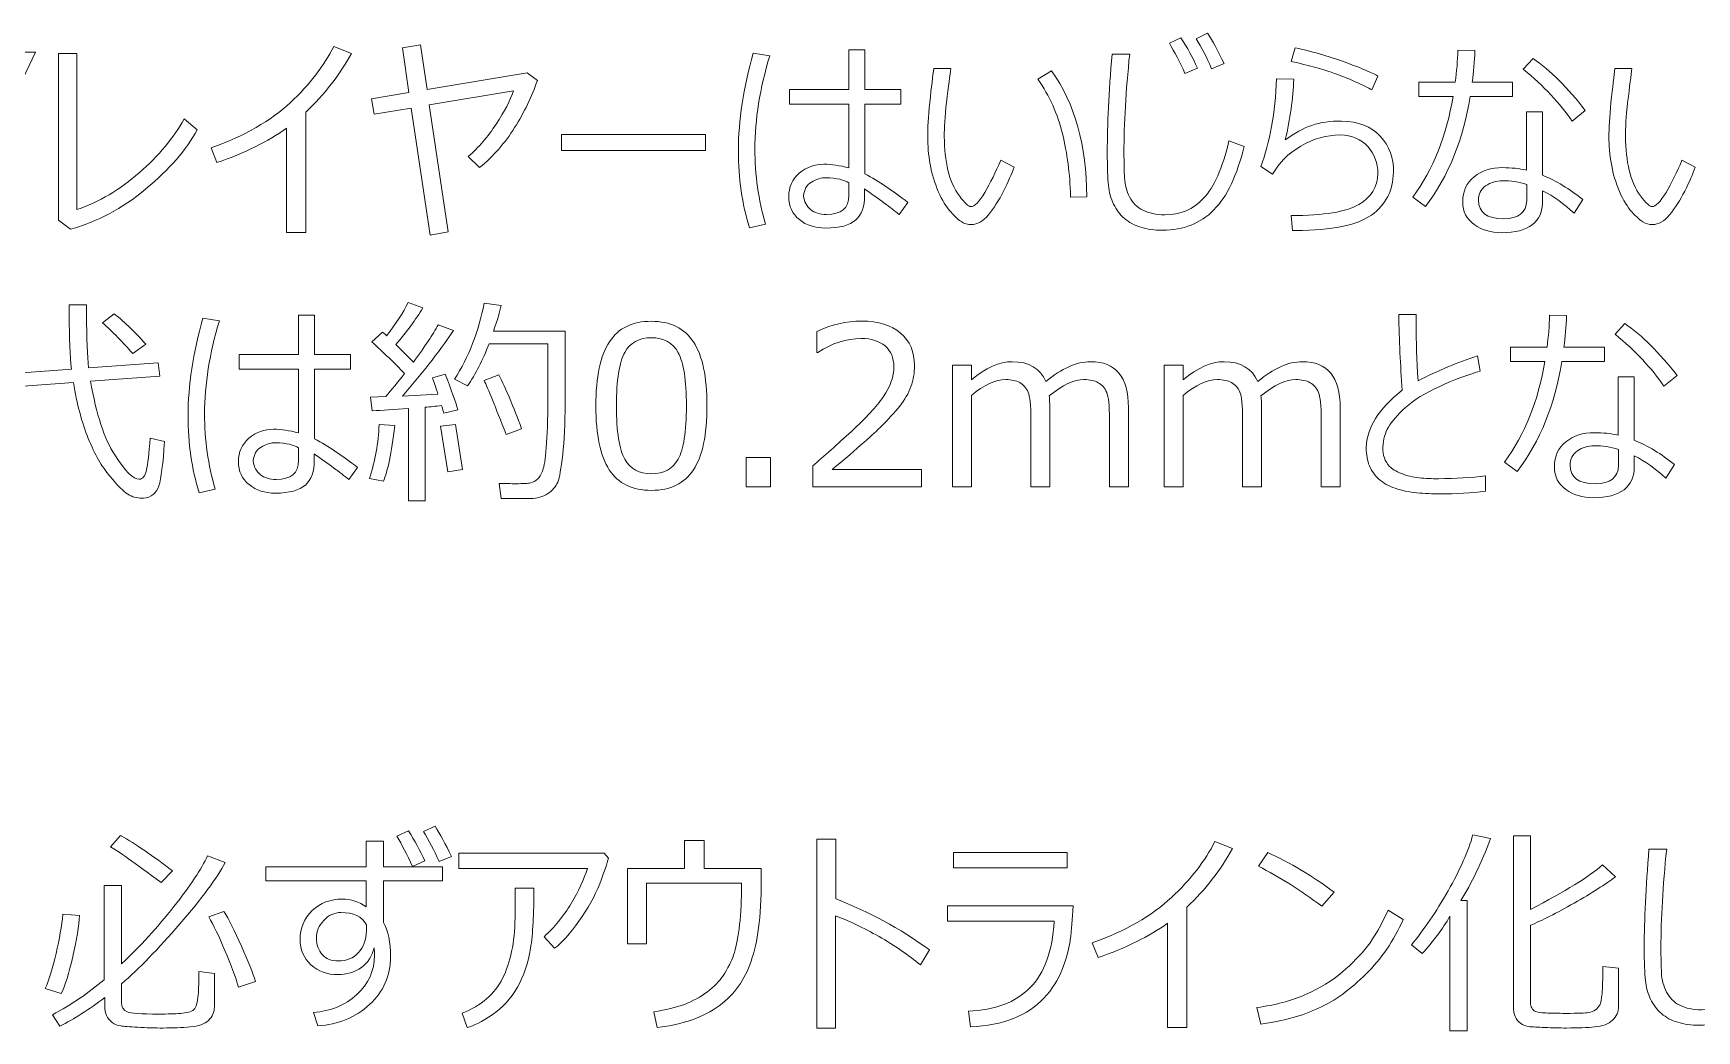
# Model space of a CAD drawing. Extents: x 0 to 812, y 0 to 300.
# Drawn here: x 636.07 to 673.75, y 159.75 to 182.34 of the extents above; entities that cross this region are included whole.
import ezdxf

# ---------------------------------------------------------------- set-up
doc = ezdxf.new("R2010")
doc.units = 0
doc.header["$MEASUREMENT"] = 0
doc.layers.add('TEMPLATE', color=216, linetype='CONTINUOUS', true_color=0x4c004c)

# ---------------------------------------------------------------- blocks, each defined once
blk = doc.blocks.new('block 3')
at = {"layer": 'TEMPLATE', "color": 214, "lineweight": 9, "true_color": 0x7f007f}
for points in [[(636.118, -118.092), (635.459, -119.472), (635.151, -119.472), (635.561, -118.092), (636.118, -118.092)], [(651.294, -120.319), (648.032, -120.319), (648.032, -119.958), (651.294, -119.958), (651.294, -120.319)], [(645.457, -127.591), (645.293, -126.556), (645.63, -126.517), (645.794, -127.54), (645.457, -127.591)], [(652.771, -127.935), (652.217, -127.935), (652.217, -127.269), (652.771, -127.269), (652.771, -127.935)], [(659.49, -136.556), (656.909, -136.556), (656.909, -136.214), (659.49, -136.214), (659.49, -136.556)]]:
    blk.add_lwpolyline(points, dxfattribs=at)
for points, knots in [([(645.463, -122.16), (645.463, -122.16), (645.058, -122.235), (645.058, -122.235), (645.058, -122.235), (644.631, -119.355), (644.631, -119.355), (644.631, -119.355), (643.791, -119.496), (643.791, -119.496), (643.791, -119.496), (643.73, -119.145), (643.73, -119.145), (643.73, -119.145), (644.577, -119.003), (644.577, -119.003), (644.577, -119.003), (644.429, -117.99), (644.429, -117.99), (644.429, -117.99), (644.839, -117.926), (644.839, -117.926), (644.839, -117.926), (644.987, -118.935), (644.987, -118.935), (644.987, -118.935), (647.258, -118.556), (647.258, -118.556), (647.258, -118.556), (647.487, -118.735), (647.487, -118.735), (647.359, -119.099), (647.187, -119.454), (646.971, -119.799), (646.755, -120.144), (646.491, -120.446), (646.179, -120.705), (646.179, -120.705), (645.92, -120.456), (645.92, -120.456), (646.153, -120.251), (646.364, -120.005), (646.553, -119.72), (646.743, -119.434), (646.873, -119.183), (646.943, -118.966), (646.943, -118.966), (645.039, -119.286), (645.039, -119.286), (645.039, -119.286), (645.463, -122.16), (645.463, -122.16)], [0, 0, 0, 0, 1, 1, 1, 2, 2, 2, 3, 3, 3, 4, 4, 4, 5, 5, 5, 6, 6, 6, 7, 7, 7, 8, 8, 8, 9, 9, 9, 10, 10, 10, 11, 11, 11, 12, 12, 12, 13, 13, 13, 14, 14, 14, 15, 15, 15, 16, 16, 16, 17, 17, 17, 17]), ([(662.436, -118.449), (662.436, -118.449), (662.156, -118.573), (662.156, -118.573), (662.038, -118.311), (661.92, -118.084), (661.802, -117.89), (661.802, -117.89), (662.065, -117.768), (662.065, -117.768), (662.207, -117.987), (662.331, -118.214), (662.436, -118.449)], [0, 0, 0, 0, 1, 1, 1, 2, 2, 2, 3, 3, 3, 4, 4, 4, 4]), ([(663.04, -118.349), (663.04, -118.349), (662.759, -118.464), (662.759, -118.464), (662.65, -118.211), (662.533, -117.986), (662.41, -117.787), (662.41, -117.787), (662.668, -117.663), (662.668, -117.663), (662.781, -117.837), (662.904, -118.065), (663.04, -118.349)], [0, 0, 0, 0, 1, 1, 1, 2, 2, 2, 3, 3, 3, 4, 4, 4, 4]), ([(639.782, -119.845), (639.54, -120.298), (639.152, -120.745), (638.618, -121.188), (638.084, -121.631), (637.514, -121.934), (636.909, -122.096), (636.909, -122.096), (636.643, -121.891), (636.643, -121.891), (636.643, -121.891), (636.643, -118.122), (636.643, -118.122), (636.643, -118.122), (637.058, -118.122), (637.058, -118.122), (637.058, -118.122), (637.058, -121.652), (637.058, -121.652), (637.557, -121.484), (638.028, -121.207), (638.47, -120.82), (638.912, -120.432), (639.251, -120.026), (639.487, -119.601), (639.487, -119.601), (639.782, -119.845), (639.782, -119.845)], [0, 0, 0, 0, 1, 1, 1, 2, 2, 2, 3, 3, 3, 4, 4, 4, 5, 5, 5, 6, 6, 6, 7, 7, 7, 8, 8, 8, 9, 9, 9, 9]), ([(642.241, -122.17), (642.241, -122.17), (641.806, -122.17), (641.806, -122.17), (641.806, -122.17), (641.806, -119.811), (641.806, -119.811), (641.383, -120.114), (640.857, -120.374), (640.229, -120.59), (640.229, -120.59), (640.1, -120.256), (640.1, -120.256), (640.857, -119.984), (641.454, -119.643), (641.891, -119.233), (642.328, -118.822), (642.656, -118.398), (642.876, -117.961), (642.876, -117.961), (643.276, -118.117), (643.276, -118.117), (643.009, -118.605), (642.664, -119.049), (642.241, -119.45), (642.241, -119.45), (642.241, -122.17), (642.241, -122.17)], [0, 0, 0, 0, 1, 1, 1, 2, 2, 2, 3, 3, 3, 4, 4, 4, 5, 5, 5, 6, 6, 6, 7, 7, 7, 8, 8, 8, 9, 9, 9, 9]), ([(652.654, -121.984), (652.654, -121.984), (652.29, -122.065), (652.29, -122.065), (652.124, -121.529), (652.041, -120.948), (652.041, -120.321), (652.041, -119.638), (652.152, -118.901), (652.375, -118.11), (652.375, -118.11), (652.749, -118.175), (652.749, -118.175), (652.526, -118.911), (652.414, -119.613), (652.414, -120.28), (652.414, -120.869), (652.494, -121.437), (652.654, -121.984)], [0, 0, 0, 0, 1, 1, 1, 2, 2, 2, 3, 3, 3, 4, 4, 4, 5, 5, 5, 6, 6, 6, 6]), ([(655.876, -121.491), (655.876, -121.491), (655.681, -121.767), (655.681, -121.767), (655.481, -121.606), (655.22, -121.412), (654.9, -121.186), (654.9, -121.186), (654.9, -121.335), (654.9, -121.335), (654.9, -121.582), (654.832, -121.767), (654.697, -121.89), (654.562, -122.013), (654.335, -122.074), (654.016, -122.074), (653.78, -122.074), (653.582, -122.01), (653.421, -121.881), (653.261, -121.753), (653.181, -121.58), (653.181, -121.364), (653.181, -121.143), (653.26, -120.965), (653.419, -120.831), (653.578, -120.696), (653.764, -120.628), (653.977, -120.627), (654.148, -120.628), (654.336, -120.656), (654.541, -120.71), (654.541, -120.71), (654.541, -119.267), (654.541, -119.267), (654.541, -119.267), (653.196, -119.267), (653.196, -119.267), (653.196, -119.267), (653.196, -118.937), (653.196, -118.937), (653.196, -118.937), (654.541, -118.937), (654.541, -118.937), (654.541, -118.937), (654.541, -118.041), (654.541, -118.041), (654.541, -118.041), (654.905, -118.041), (654.905, -118.041), (654.905, -118.041), (654.905, -118.937), (654.905, -118.937), (654.905, -118.937), (655.717, -118.937), (655.717, -118.937), (655.717, -118.937), (655.717, -119.267), (655.717, -119.267), (655.717, -119.267), (654.905, -119.267), (654.905, -119.267), (654.905, -119.267), (654.905, -120.844), (654.905, -120.844), (655.222, -121.018), (655.546, -121.234), (655.876, -121.491)], [0, 0, 0, 0, 1, 1, 1, 2, 2, 2, 3, 3, 3, 4, 4, 4, 5, 5, 5, 6, 6, 6, 7, 7, 7, 8, 8, 8, 9, 9, 9, 10, 10, 10, 11, 11, 11, 12, 12, 12, 13, 13, 13, 14, 14, 14, 15, 15, 15, 16, 16, 16, 17, 17, 17, 18, 18, 18, 19, 19, 19, 20, 20, 20, 21, 21, 21, 22, 22, 22, 22]), ([(663.494, -120.226), (663.339, -120.877), (663.111, -121.356), (662.81, -121.662), (662.509, -121.968), (662.122, -122.121), (661.648, -122.121), (661.462, -122.121), (661.298, -122.099), (661.155, -122.055), (661.012, -122.011), (660.889, -121.945), (660.786, -121.858), (660.684, -121.771), (660.601, -121.662), (660.54, -121.531), (660.478, -121.4), (660.438, -121.258), (660.421, -121.105), (660.404, -120.952), (660.396, -120.699), (660.396, -120.346), (660.396, -119.745), (660.431, -119.008), (660.503, -118.134), (660.503, -118.134), (660.903, -118.134), (660.903, -118.134), (660.817, -118.972), (660.774, -119.716), (660.774, -120.365), (660.774, -120.592), (660.778, -120.782), (660.786, -120.938), (660.794, -121.093), (660.832, -121.237), (660.9, -121.369), (660.967, -121.501), (661.068, -121.601), (661.201, -121.669), (661.335, -121.737), (661.5, -121.772), (661.697, -121.772), (662.05, -121.772), (662.344, -121.648), (662.579, -121.399), (662.814, -121.151), (663.005, -120.718), (663.152, -120.099), (663.152, -120.099), (663.494, -120.226), (663.494, -120.226)], [0, 0, 0, 0, 1, 1, 1, 2, 2, 2, 3, 3, 3, 4, 4, 4, 5, 5, 5, 6, 6, 6, 7, 7, 7, 8, 8, 8, 9, 9, 9, 10, 10, 10, 11, 11, 11, 12, 12, 12, 13, 13, 13, 14, 14, 14, 15, 15, 15, 16, 16, 16, 17, 17, 17, 17]), ([(666.526, -118.634), (666.526, -118.634), (666.389, -118.944), (666.389, -118.944), (666.303, -118.896), (666.178, -118.834), (666.014, -118.76), (665.851, -118.686), (665.669, -118.614), (665.469, -118.545), (665.268, -118.476), (664.966, -118.394), (664.563, -118.3), (664.563, -118.3), (664.651, -117.99), (664.651, -117.99), (665.092, -118.089), (665.485, -118.204), (665.83, -118.334), (666.175, -118.464), (666.407, -118.565), (666.526, -118.634)], [0, 0, 0, 0, 1, 1, 1, 2, 2, 2, 3, 3, 3, 4, 4, 4, 5, 5, 5, 6, 6, 6, 7, 7, 7, 7]), ([(668.723, -118.051), (668.712, -118.306), (668.691, -118.545), (668.662, -118.766), (668.662, -118.766), (669.578, -118.766), (669.578, -118.766), (669.578, -118.766), (669.578, -119.091), (669.578, -119.091), (669.578, -119.091), (668.613, -119.091), (668.613, -119.091), (668.462, -120.067), (668.125, -120.898), (667.603, -121.581), (667.603, -121.581), (667.317, -121.371), (667.317, -121.371), (667.779, -120.746), (668.083, -119.986), (668.228, -119.091), (668.228, -119.091), (667.453, -119.091), (667.453, -119.091), (667.453, -119.091), (667.453, -118.766), (667.453, -118.766), (667.453, -118.766), (668.279, -118.766), (668.279, -118.766), (668.311, -118.529), (668.331, -118.289), (668.337, -118.046), (668.337, -118.046), (668.723, -118.051), (668.723, -118.051)], [0, 0, 0, 0, 1, 1, 1, 2, 2, 2, 3, 3, 3, 4, 4, 4, 5, 5, 5, 6, 6, 6, 7, 7, 7, 8, 8, 8, 9, 9, 9, 10, 10, 10, 11, 11, 11, 12, 12, 12, 12]), ([(671.223, -119.411), (671.223, -119.411), (670.923, -119.65), (670.923, -119.65), (670.654, -119.251), (670.286, -118.86), (669.819, -118.476), (669.819, -118.476), (670.039, -118.234), (670.039, -118.234), (670.431, -118.501), (670.826, -118.893), (671.223, -119.411)], [0, 0, 0, 0, 1, 1, 1, 2, 2, 2, 3, 3, 3, 4, 4, 4, 4]), ([(658.284, -120.695), (658.228, -120.85), (658.149, -121.03), (658.046, -121.237), (657.942, -121.444), (657.828, -121.622), (657.704, -121.77), (657.579, -121.919), (657.45, -121.994), (657.317, -121.994), (657.235, -121.994), (657.163, -121.974), (657.1, -121.935), (657.036, -121.896), (656.953, -121.82), (656.851, -121.708), (656.748, -121.596), (656.654, -121.442), (656.568, -121.245), (656.483, -121.049), (656.422, -120.844), (656.384, -120.629), (656.347, -120.414), (656.328, -120.205), (656.328, -120.002), (656.328, -119.819), (656.343, -119.561), (656.374, -119.228), (656.413, -118.878), (656.444, -118.622), (656.465, -118.461), (656.465, -118.461), (656.851, -118.461), (656.851, -118.461), (656.831, -118.608), (656.798, -118.863), (656.753, -119.228), (656.719, -119.553), (656.702, -119.81), (656.702, -119.999), (656.707, -120.282), (656.735, -120.537), (656.787, -120.763), (656.839, -120.99), (656.925, -121.184), (657.046, -121.346), (657.166, -121.507), (657.253, -121.588), (657.305, -121.588), (657.389, -121.588), (657.495, -121.481), (657.622, -121.265), (657.749, -121.049), (657.869, -120.807), (657.983, -120.539), (657.983, -120.539), (658.284, -120.695), (658.284, -120.695)], [0, 0, 0, 0, 1, 1, 1, 2, 2, 2, 3, 3, 3, 4, 4, 4, 5, 5, 5, 6, 6, 6, 7, 7, 7, 8, 8, 8, 9, 9, 9, 10, 10, 10, 11, 11, 11, 12, 12, 12, 13, 13, 13, 14, 14, 14, 15, 15, 15, 16, 16, 16, 17, 17, 17, 18, 18, 18, 19, 19, 19, 19]), ([(659.929, -121.364), (659.929, -121.364), (659.563, -121.376), (659.563, -121.376), (659.563, -121.376), (659.563, -121.332), (659.563, -121.332), (659.55, -120.847), (659.489, -120.382), (659.381, -119.936), (659.273, -119.49), (659.087, -119.08), (658.826, -118.705), (658.826, -118.705), (659.136, -118.515), (659.136, -118.515), (659.664, -119.254), (659.929, -120.204), (659.929, -121.364)], [0, 0, 0, 0, 1, 1, 1, 2, 2, 2, 3, 3, 3, 4, 4, 4, 5, 5, 5, 6, 6, 6, 6]), ([(673.714, -120.695), (673.658, -120.85), (673.579, -121.03), (673.476, -121.237), (673.372, -121.444), (673.258, -121.622), (673.134, -121.77), (673.009, -121.919), (672.88, -121.994), (672.747, -121.994), (672.665, -121.994), (672.593, -121.974), (672.529, -121.935), (672.466, -121.896), (672.383, -121.82), (672.28, -121.708), (672.178, -121.596), (672.084, -121.442), (671.998, -121.245), (671.913, -121.049), (671.851, -120.844), (671.814, -120.629), (671.777, -120.414), (671.758, -120.205), (671.758, -120.002), (671.758, -119.819), (671.773, -119.561), (671.804, -119.228), (671.843, -118.878), (671.874, -118.622), (671.895, -118.461), (671.895, -118.461), (672.28, -118.461), (672.28, -118.461), (672.261, -118.608), (672.228, -118.863), (672.183, -119.228), (672.148, -119.553), (672.132, -119.81), (672.132, -119.999), (672.136, -120.282), (672.165, -120.537), (672.217, -120.763), (672.269, -120.99), (672.355, -121.184), (672.476, -121.346), (672.596, -121.507), (672.682, -121.588), (672.734, -121.588), (672.819, -121.588), (672.925, -121.481), (673.052, -121.265), (673.179, -121.049), (673.299, -120.807), (673.413, -120.539), (673.413, -120.539), (673.714, -120.695), (673.714, -120.695)], [0, 0, 0, 0, 1, 1, 1, 2, 2, 2, 3, 3, 3, 4, 4, 4, 5, 5, 5, 6, 6, 6, 7, 7, 7, 8, 8, 8, 9, 9, 9, 10, 10, 10, 11, 11, 11, 12, 12, 12, 13, 13, 13, 14, 14, 14, 15, 15, 15, 16, 16, 16, 17, 17, 17, 18, 18, 18, 19, 19, 19, 19]), ([(664.592, -122.126), (664.592, -122.126), (664.558, -121.791), (664.558, -121.791), (665.303, -121.788), (665.814, -121.705), (666.091, -121.541), (666.368, -121.377), (666.513, -121.143), (666.526, -120.839), (666.523, -120.601), (666.446, -120.398), (666.297, -120.229), (666.148, -120.059), (665.939, -119.972), (665.669, -119.965), (665.364, -119.965), (665.068, -120.049), (664.78, -120.218), (664.492, -120.386), (664.279, -120.599), (664.14, -120.856), (664.14, -120.856), (663.872, -120.676), (663.872, -120.676), (664.083, -120.132), (664.202, -119.47), (664.226, -118.691), (664.226, -118.691), (664.622, -118.7), (664.622, -118.7), (664.602, -119.14), (664.538, -119.599), (664.429, -120.077), (664.634, -119.926), (664.834, -119.816), (665.029, -119.748), (665.225, -119.679), (665.449, -119.647), (665.703, -119.65), (666.082, -119.658), (666.375, -119.774), (666.582, -119.997), (666.789, -120.22), (666.887, -120.489), (666.877, -120.805), (666.871, -121.222), (666.705, -121.546), (666.38, -121.778), (666.056, -122.01), (665.485, -122.126), (664.668, -122.126), (664.668, -122.126), (664.592, -122.126), (664.592, -122.126)], [0, 0, 0, 0, 1, 1, 1, 2, 2, 2, 3, 3, 3, 4, 4, 4, 5, 5, 5, 6, 6, 6, 7, 7, 7, 8, 8, 8, 9, 9, 9, 10, 10, 10, 11, 11, 11, 12, 12, 12, 13, 13, 13, 14, 14, 14, 15, 15, 15, 16, 16, 16, 17, 17, 17, 18, 18, 18, 18]), ([(671.165, -121.427), (671.165, -121.427), (670.969, -121.737), (670.969, -121.737), (670.742, -121.526), (670.504, -121.356), (670.256, -121.227), (670.256, -121.227), (670.256, -121.459), (670.256, -121.459), (670.256, -121.938), (669.945, -122.177), (669.324, -122.177), (669.083, -122.177), (668.877, -122.115), (668.705, -121.991), (668.533, -121.868), (668.447, -121.697), (668.447, -121.479), (668.447, -121.239), (668.534, -121.051), (668.706, -120.912), (668.878, -120.774), (669.093, -120.705), (669.348, -120.705), (669.548, -120.705), (669.729, -120.724), (669.89, -120.763), (669.89, -120.763), (669.89, -119.44), (669.89, -119.44), (669.89, -119.44), (670.256, -119.44), (670.256, -119.44), (670.256, -119.44), (670.256, -120.878), (670.256, -120.878), (670.564, -121.002), (670.867, -121.185), (671.165, -121.427)], [0, 0, 0, 0, 1, 1, 1, 2, 2, 2, 3, 3, 3, 4, 4, 4, 5, 5, 5, 6, 6, 6, 7, 7, 7, 8, 8, 8, 9, 9, 9, 10, 10, 10, 11, 11, 11, 12, 12, 12, 13, 13, 13, 13]), ([(654.543, -121.335), (654.543, -121.335), (654.543, -121.049), (654.543, -121.049), (654.438, -120.981), (654.266, -120.941), (654.028, -120.932), (653.913, -120.933), (653.802, -120.966), (653.695, -121.031), (653.588, -121.095), (653.529, -121.199), (653.518, -121.344), (653.529, -121.476), (653.582, -121.579), (653.675, -121.653), (653.769, -121.727), (653.889, -121.764), (654.036, -121.764), (654.374, -121.764), (654.543, -121.621), (654.543, -121.335)], [0, 0, 0, 0, 1, 1, 1, 2, 2, 2, 3, 3, 3, 4, 4, 4, 5, 5, 5, 6, 6, 6, 7, 7, 7, 7]), ([(669.9, -121.086), (669.719, -121.029), (669.535, -121), (669.348, -121), (669.202, -121), (669.074, -121.04), (668.966, -121.119), (668.858, -121.197), (668.804, -121.306), (668.804, -121.444), (668.804, -121.721), (668.993, -121.86), (669.372, -121.86), (669.711, -121.86), (669.887, -121.723), (669.9, -121.449), (669.9, -121.449), (669.9, -121.086), (669.9, -121.086)], [0, 0, 0, 0, 1, 1, 1, 2, 2, 2, 3, 3, 3, 4, 4, 4, 5, 5, 5, 6, 6, 6, 6]), ([(639.041, -126.902), (639.008, -127.407), (638.965, -127.743), (638.912, -127.912), (638.858, -128.08), (638.742, -128.173), (638.565, -128.189), (638.565, -128.189), (638.538, -128.189), (638.538, -128.189), (638.414, -128.189), (638.305, -128.159), (638.211, -128.1), (638.116, -128.041), (637.98, -127.905), (637.802, -127.692), (637.624, -127.48), (637.461, -127.195), (637.315, -126.837), (637.168, -126.478), (637.056, -126.056), (636.978, -125.569), (636.978, -125.569), (635.843, -125.652), (635.843, -125.652), (635.843, -125.652), (635.816, -125.347), (635.816, -125.347), (635.816, -125.347), (636.934, -125.267), (636.934, -125.267), (636.9, -124.972), (636.883, -124.565), (636.883, -124.046), (636.883, -124.046), (636.883, -123.812), (636.883, -123.812), (636.883, -123.812), (637.276, -123.812), (637.276, -123.812), (637.276, -123.812), (637.276, -124.031), (637.276, -124.031), (637.276, -124.573), (637.291, -124.975), (637.322, -125.237), (637.322, -125.237), (638.897, -125.123), (638.897, -125.123), (638.897, -125.123), (638.934, -125.423), (638.934, -125.423), (638.934, -125.423), (637.366, -125.54), (637.366, -125.54), (637.495, -126.286), (637.676, -126.842), (637.912, -127.209), (638.147, -127.576), (638.333, -127.759), (638.47, -127.759), (638.546, -127.759), (638.6, -127.692), (638.632, -127.557), (638.664, -127.422), (638.691, -127.178), (638.714, -126.827), (638.714, -126.827), (639.041, -126.902), (639.041, -126.902)], [0, 0, 0, 0, 1, 1, 1, 2, 2, 2, 3, 3, 3, 4, 4, 4, 5, 5, 5, 6, 6, 6, 7, 7, 7, 8, 8, 8, 9, 9, 9, 10, 10, 10, 11, 11, 11, 12, 12, 12, 13, 13, 13, 14, 14, 14, 15, 15, 15, 16, 16, 16, 17, 17, 17, 18, 18, 18, 19, 19, 19, 20, 20, 20, 21, 21, 21, 22, 22, 22, 23, 23, 23, 23]), ([(644.566, -128.245), (644.566, -128.245), (644.566, -126.16), (644.566, -126.16), (644.239, -126.183), (643.966, -126.199), (643.748, -126.209), (643.748, -126.209), (643.704, -125.899), (643.704, -125.899), (643.704, -125.899), (644.051, -125.889), (644.051, -125.889), (644.186, -125.733), (644.328, -125.559), (644.478, -125.367), (644.245, -125.126), (643.999, -124.887), (643.738, -124.649), (643.738, -124.649), (643.982, -124.429), (643.982, -124.429), (644, -124.444), (644.03, -124.471), (644.073, -124.51), (644.286, -124.233), (644.449, -123.982), (644.561, -123.755), (644.561, -123.755), (644.895, -123.88), (644.895, -123.88), (644.731, -124.142), (644.527, -124.419), (644.282, -124.71), (644.282, -124.71), (644.678, -125.106), (644.678, -125.106), (644.938, -124.757), (645.125, -124.476), (645.237, -124.261), (645.237, -124.261), (645.584, -124.395), (645.584, -124.395), (645.231, -124.913), (644.846, -125.406), (644.431, -125.875), (644.431, -125.875), (645.235, -125.831), (645.235, -125.831), (645.181, -125.665), (645.14, -125.543), (645.11, -125.465), (645.11, -125.465), (645.401, -125.384), (645.401, -125.384), (645.539, -125.737), (645.633, -126.004), (645.682, -126.185), (645.682, -126.185), (645.367, -126.265), (645.367, -126.265), (645.358, -126.228), (645.342, -126.17), (645.318, -126.092), (645.186, -126.108), (645.062, -126.121), (644.947, -126.131), (644.947, -126.131), (644.947, -128.245), (644.947, -128.245), (644.947, -128.245), (644.566, -128.245), (644.566, -128.245)], [0, 0, 0, 0, 1, 1, 1, 2, 2, 2, 3, 3, 3, 4, 4, 4, 5, 5, 5, 6, 6, 6, 7, 7, 7, 8, 8, 8, 9, 9, 9, 10, 10, 10, 11, 11, 11, 12, 12, 12, 13, 13, 13, 14, 14, 14, 15, 15, 15, 16, 16, 16, 17, 17, 17, 18, 18, 18, 19, 19, 19, 20, 20, 20, 21, 21, 21, 22, 22, 22, 23, 23, 23, 24, 24, 24, 24]), ([(648.115, -126.046), (648.115, -126.503), (648.098, -126.888), (648.062, -127.202), (648.026, -127.515), (647.988, -127.722), (647.947, -127.823), (647.906, -127.924), (647.831, -128.011), (647.72, -128.084), (647.609, -128.157), (647.482, -128.195), (647.337, -128.196), (647.192, -128.198), (646.97, -128.199), (646.67, -128.199), (646.67, -128.199), (646.619, -127.857), (646.619, -127.857), (646.764, -127.859), (646.891, -127.86), (647, -127.86), (647.166, -127.86), (647.278, -127.853), (647.336, -127.841), (647.393, -127.829), (647.447, -127.798), (647.498, -127.747), (647.548, -127.697), (647.589, -127.621), (647.62, -127.52), (647.651, -127.419), (647.677, -127.224), (647.697, -126.933), (647.717, -126.642), (647.727, -126.264), (647.727, -125.796), (647.727, -125.796), (647.727, -124.691), (647.727, -124.691), (647.727, -124.691), (646.392, -124.691), (646.392, -124.691), (646.249, -125.068), (646.087, -125.385), (645.906, -125.643), (645.906, -125.643), (645.606, -125.496), (645.606, -125.496), (645.934, -124.988), (646.159, -124.414), (646.28, -123.773), (646.28, -123.773), (646.665, -123.829), (646.665, -123.829), (646.639, -123.957), (646.582, -124.149), (646.495, -124.405), (646.495, -124.405), (648.115, -124.405), (648.115, -124.405), (648.115, -124.405), (648.115, -126.046), (648.115, -126.046)], [0, 0, 0, 0, 1, 1, 1, 2, 2, 2, 3, 3, 3, 4, 4, 4, 5, 5, 5, 6, 6, 6, 7, 7, 7, 8, 8, 8, 9, 9, 9, 10, 10, 10, 11, 11, 11, 12, 12, 12, 13, 13, 13, 14, 14, 14, 15, 15, 15, 16, 16, 16, 17, 17, 17, 18, 18, 18, 19, 19, 19, 20, 20, 20, 21, 21, 21, 21]), ([(638.616, -124.7), (638.616, -124.7), (638.321, -124.913), (638.321, -124.913), (638.093, -124.649), (637.865, -124.418), (637.637, -124.219), (637.637, -124.219), (637.903, -124.012), (637.903, -124.012), (638.152, -124.217), (638.39, -124.446), (638.616, -124.7)], [0, 0, 0, 0, 1, 1, 1, 2, 2, 2, 3, 3, 3, 4, 4, 4, 4]), ([(640.188, -127.984), (640.188, -127.984), (639.825, -128.065), (639.825, -128.065), (639.658, -127.529), (639.575, -126.948), (639.575, -126.321), (639.575, -125.638), (639.687, -124.901), (639.91, -124.11), (639.91, -124.11), (640.283, -124.175), (640.283, -124.175), (640.06, -124.911), (639.949, -125.613), (639.949, -126.28), (639.949, -126.869), (640.029, -127.437), (640.188, -127.984)], [0, 0, 0, 0, 1, 1, 1, 2, 2, 2, 3, 3, 3, 4, 4, 4, 5, 5, 5, 6, 6, 6, 6]), ([(643.411, -127.491), (643.411, -127.491), (643.216, -127.767), (643.216, -127.767), (643.015, -127.606), (642.755, -127.412), (642.434, -127.186), (642.434, -127.186), (642.434, -127.335), (642.434, -127.335), (642.434, -127.582), (642.367, -127.767), (642.232, -127.89), (642.097, -128.013), (641.87, -128.074), (641.551, -128.074), (641.315, -128.074), (641.116, -128.01), (640.956, -127.881), (640.796, -127.753), (640.715, -127.58), (640.715, -127.364), (640.715, -127.143), (640.795, -126.965), (640.953, -126.83), (641.112, -126.696), (641.298, -126.628), (641.512, -126.627), (641.682, -126.628), (641.87, -126.656), (642.076, -126.71), (642.076, -126.71), (642.076, -125.267), (642.076, -125.267), (642.076, -125.267), (640.73, -125.267), (640.73, -125.267), (640.73, -125.267), (640.73, -124.937), (640.73, -124.937), (640.73, -124.937), (642.076, -124.937), (642.076, -124.937), (642.076, -124.937), (642.076, -124.041), (642.076, -124.041), (642.076, -124.041), (642.439, -124.041), (642.439, -124.041), (642.439, -124.041), (642.439, -124.937), (642.439, -124.937), (642.439, -124.937), (643.252, -124.937), (643.252, -124.937), (643.252, -124.937), (643.252, -125.267), (643.252, -125.267), (643.252, -125.267), (642.439, -125.267), (642.439, -125.267), (642.439, -125.267), (642.439, -126.844), (642.439, -126.844), (642.757, -127.018), (643.08, -127.234), (643.411, -127.491)], [0, 0, 0, 0, 1, 1, 1, 2, 2, 2, 3, 3, 3, 4, 4, 4, 5, 5, 5, 6, 6, 6, 7, 7, 7, 8, 8, 8, 9, 9, 9, 10, 10, 10, 11, 11, 11, 12, 12, 12, 13, 13, 13, 14, 14, 14, 15, 15, 15, 16, 16, 16, 17, 17, 17, 18, 18, 18, 19, 19, 19, 20, 20, 20, 21, 21, 21, 22, 22, 22, 22]), ([(650.071, -128.011), (649.638, -128.011), (649.32, -127.856), (649.116, -127.547), (648.913, -127.238), (648.811, -126.755), (648.811, -126.099), (648.811, -125.443), (648.913, -124.96), (649.118, -124.649), (649.322, -124.338), (649.64, -124.183), (650.071, -124.183), (650.499, -124.183), (650.816, -124.339), (651.021, -124.65), (651.226, -124.962), (651.328, -125.443), (651.328, -126.094), (651.328, -126.752), (651.226, -127.236), (651.023, -127.546), (650.82, -127.856), (650.502, -128.011), (650.071, -128.011)], [0, 0, 0, 0, 1, 1, 1, 2, 2, 2, 3, 3, 3, 4, 4, 4, 5, 5, 5, 6, 6, 6, 7, 7, 7, 8, 8, 8, 8]), ([(656.184, -127.935), (656.184, -127.935), (653.723, -127.935), (653.723, -127.935), (653.723, -127.935), (653.723, -127.459), (653.723, -127.459), (653.984, -127.234), (654.276, -126.973), (654.601, -126.675), (654.926, -126.377), (655.167, -126.115), (655.325, -125.889), (655.483, -125.663), (655.562, -125.437), (655.562, -125.211), (655.562, -125.01), (655.495, -124.854), (655.363, -124.742), (655.23, -124.629), (655.05, -124.573), (654.822, -124.573), (654.488, -124.573), (654.16, -124.679), (653.838, -124.891), (653.838, -124.891), (653.814, -124.891), (653.814, -124.891), (653.814, -124.891), (653.814, -124.415), (653.814, -124.415), (654.142, -124.258), (654.483, -124.18), (654.834, -124.18), (655.205, -124.18), (655.497, -124.27), (655.711, -124.45), (655.924, -124.63), (656.03, -124.875), (656.03, -125.186), (656.03, -125.352), (656.003, -125.511), (655.949, -125.662), (655.894, -125.814), (655.809, -125.961), (655.694, -126.104), (655.578, -126.247), (655.44, -126.4), (655.279, -126.561), (655.117, -126.722), (654.747, -127.049), (654.167, -127.542), (654.167, -127.542), (656.184, -127.542), (656.184, -127.542), (656.184, -127.542), (656.184, -127.935), (656.184, -127.935)], [0, 0, 0, 0, 1, 1, 1, 2, 2, 2, 3, 3, 3, 4, 4, 4, 5, 5, 5, 6, 6, 6, 7, 7, 7, 8, 8, 8, 9, 9, 9, 10, 10, 10, 11, 11, 11, 12, 12, 12, 13, 13, 13, 14, 14, 14, 15, 15, 15, 16, 16, 16, 17, 17, 17, 18, 18, 18, 19, 19, 19, 19]), ([(668.96, -128.03), (668.641, -128.071), (668.299, -128.091), (667.934, -128.091), (667.759, -128.091), (667.583, -128.082), (667.407, -128.065), (667.231, -128.047), (667.069, -128.013), (666.92, -127.964), (666.771, -127.916), (666.648, -127.847), (666.55, -127.758), (666.453, -127.67), (666.38, -127.569), (666.333, -127.455), (666.286, -127.342), (666.262, -127.205), (666.262, -127.044), (666.27, -126.598), (666.542, -126.164), (667.078, -125.743), (667.034, -125.183), (667.008, -124.612), (666.999, -124.031), (666.999, -124.031), (667.395, -124.031), (667.395, -124.031), (667.393, -124.101), (667.393, -124.175), (667.393, -124.254), (667.393, -124.634), (667.407, -125.06), (667.437, -125.53), (667.886, -125.298), (668.333, -125.111), (668.779, -124.969), (668.779, -124.969), (668.845, -125.316), (668.845, -125.316), (668.56, -125.392), (668.253, -125.506), (667.925, -125.656), (667.596, -125.807), (667.338, -125.967), (667.152, -126.136), (666.966, -126.305), (666.836, -126.453), (666.764, -126.579), (666.691, -126.705), (666.649, -126.857), (666.636, -127.034), (666.636, -127.122), (666.648, -127.202), (666.672, -127.274), (666.697, -127.345), (666.736, -127.41), (666.788, -127.468), (666.841, -127.525), (666.931, -127.58), (667.057, -127.63), (667.183, -127.68), (667.317, -127.713), (667.458, -127.728), (667.6, -127.742), (667.747, -127.749), (667.898, -127.747), (668.289, -127.747), (668.642, -127.726), (668.96, -127.684), (668.96, -127.684), (668.96, -128.03), (668.96, -128.03)], [0, 0, 0, 0, 1, 1, 1, 2, 2, 2, 3, 3, 3, 4, 4, 4, 5, 5, 5, 6, 6, 6, 7, 7, 7, 8, 8, 8, 9, 9, 9, 10, 10, 10, 11, 11, 11, 12, 12, 12, 13, 13, 13, 14, 14, 14, 15, 15, 15, 16, 16, 16, 17, 17, 17, 18, 18, 18, 19, 19, 19, 20, 20, 20, 21, 21, 21, 22, 22, 22, 23, 23, 23, 24, 24, 24, 24]), ([(670.801, -124.051), (670.789, -124.306), (670.769, -124.545), (670.74, -124.766), (670.74, -124.766), (671.655, -124.766), (671.655, -124.766), (671.655, -124.766), (671.655, -125.091), (671.655, -125.091), (671.655, -125.091), (670.691, -125.091), (670.691, -125.091), (670.54, -126.067), (670.203, -126.898), (669.68, -127.581), (669.68, -127.581), (669.394, -127.371), (669.394, -127.371), (669.857, -126.746), (670.16, -125.986), (670.305, -125.091), (670.305, -125.091), (669.531, -125.091), (669.531, -125.091), (669.531, -125.091), (669.531, -124.766), (669.531, -124.766), (669.531, -124.766), (670.357, -124.766), (670.357, -124.766), (670.389, -124.529), (670.409, -124.289), (670.415, -124.046), (670.415, -124.046), (670.801, -124.051), (670.801, -124.051)], [0, 0, 0, 0, 1, 1, 1, 2, 2, 2, 3, 3, 3, 4, 4, 4, 5, 5, 5, 6, 6, 6, 7, 7, 7, 8, 8, 8, 9, 9, 9, 10, 10, 10, 11, 11, 11, 12, 12, 12, 12]), ([(673.301, -125.411), (673.301, -125.411), (673, -125.65), (673, -125.65), (672.732, -125.251), (672.364, -124.86), (671.897, -124.476), (671.897, -124.476), (672.117, -124.234), (672.117, -124.234), (672.509, -124.501), (672.904, -124.893), (673.301, -125.411)], [0, 0, 0, 0, 1, 1, 1, 2, 2, 2, 3, 3, 3, 4, 4, 4, 4]), ([(650.071, -124.556), (649.793, -124.556), (649.591, -124.666), (649.466, -124.887), (649.34, -125.108), (649.278, -125.512), (649.278, -126.099), (649.278, -126.682), (649.34, -127.084), (649.466, -127.305), (649.591, -127.527), (649.793, -127.637), (650.071, -127.637), (650.349, -127.637), (650.551, -127.527), (650.675, -127.305), (650.8, -127.084), (650.862, -126.68), (650.862, -126.094), (650.862, -125.52), (650.8, -125.12), (650.677, -124.894), (650.553, -124.669), (650.351, -124.556), (650.071, -124.556)], [0, 0, 0, 0, 1, 1, 1, 2, 2, 2, 3, 3, 3, 4, 4, 4, 5, 5, 5, 6, 6, 6, 7, 7, 7, 8, 8, 8, 8]), ([(646.778, -126.746), (646.534, -126.107), (646.367, -125.7), (646.28, -125.525), (646.28, -125.525), (646.614, -125.399), (646.614, -125.399), (646.772, -125.706), (646.944, -126.112), (647.129, -126.617), (647.129, -126.617), (646.778, -126.746), (646.778, -126.746)], [0, 0, 0, 0, 1, 1, 1, 2, 2, 2, 3, 3, 3, 4, 4, 4, 4]), ([(660.444, -127.935), (660.444, -127.935), (660.444, -126.39), (660.444, -126.39), (660.444, -126.092), (660.424, -125.893), (660.382, -125.793), (660.341, -125.693), (660.277, -125.62), (660.192, -125.573), (660.106, -125.527), (659.998, -125.503), (659.868, -125.503), (659.645, -125.503), (659.382, -125.626), (659.08, -125.872), (659.09, -125.957), (659.094, -126.065), (659.094, -126.197), (659.094, -126.197), (659.094, -127.935), (659.094, -127.935), (659.094, -127.935), (658.665, -127.935), (658.665, -127.935), (658.665, -127.935), (658.665, -126.39), (658.665, -126.39), (658.665, -126.084), (658.644, -125.882), (658.602, -125.785), (658.561, -125.689), (658.498, -125.617), (658.414, -125.572), (658.331, -125.526), (658.224, -125.503), (658.096, -125.503), (657.863, -125.503), (657.603, -125.622), (657.317, -125.86), (657.317, -125.86), (657.317, -127.935), (657.317, -127.935), (657.317, -127.935), (656.887, -127.935), (656.887, -127.935), (656.887, -127.935), (656.887, -125.176), (656.887, -125.176), (656.887, -125.176), (657.317, -125.176), (657.317, -125.176), (657.317, -125.176), (657.317, -125.508), (657.317, -125.508), (657.644, -125.235), (657.953, -125.098), (658.245, -125.098), (658.621, -125.098), (658.875, -125.249), (659.006, -125.55), (659.361, -125.249), (659.698, -125.098), (660.017, -125.098), (660.588, -125.098), (660.874, -125.445), (660.874, -126.138), (660.874, -126.138), (660.874, -127.935), (660.874, -127.935), (660.874, -127.935), (660.444, -127.935), (660.444, -127.935)], [0, 0, 0, 0, 1, 1, 1, 2, 2, 2, 3, 3, 3, 4, 4, 4, 5, 5, 5, 6, 6, 6, 7, 7, 7, 8, 8, 8, 9, 9, 9, 10, 10, 10, 11, 11, 11, 12, 12, 12, 13, 13, 13, 14, 14, 14, 15, 15, 15, 16, 16, 16, 17, 17, 17, 18, 18, 18, 19, 19, 19, 20, 20, 20, 21, 21, 21, 22, 22, 22, 23, 23, 23, 24, 24, 24, 24]), ([(665.242, -127.935), (665.242, -127.935), (665.242, -126.39), (665.242, -126.39), (665.242, -126.092), (665.221, -125.893), (665.179, -125.793), (665.138, -125.693), (665.074, -125.62), (664.989, -125.573), (664.903, -125.527), (664.796, -125.503), (664.665, -125.503), (664.442, -125.503), (664.18, -125.626), (663.877, -125.872), (663.887, -125.957), (663.892, -126.065), (663.892, -126.197), (663.892, -126.197), (663.892, -127.935), (663.892, -127.935), (663.892, -127.935), (663.462, -127.935), (663.462, -127.935), (663.462, -127.935), (663.462, -126.39), (663.462, -126.39), (663.462, -126.084), (663.441, -125.882), (663.4, -125.785), (663.358, -125.689), (663.296, -125.617), (663.212, -125.572), (663.128, -125.526), (663.022, -125.503), (662.893, -125.503), (662.66, -125.503), (662.401, -125.622), (662.114, -125.86), (662.114, -125.86), (662.114, -127.935), (662.114, -127.935), (662.114, -127.935), (661.685, -127.935), (661.685, -127.935), (661.685, -127.935), (661.685, -125.176), (661.685, -125.176), (661.685, -125.176), (662.114, -125.176), (662.114, -125.176), (662.114, -125.176), (662.114, -125.508), (662.114, -125.508), (662.442, -125.235), (662.751, -125.098), (663.042, -125.098), (663.418, -125.098), (663.672, -125.249), (663.804, -125.55), (664.159, -125.249), (664.496, -125.098), (664.815, -125.098), (665.386, -125.098), (665.671, -125.445), (665.671, -126.138), (665.671, -126.138), (665.671, -127.935), (665.671, -127.935), (665.671, -127.935), (665.242, -127.935), (665.242, -127.935)], [0, 0, 0, 0, 1, 1, 1, 2, 2, 2, 3, 3, 3, 4, 4, 4, 5, 5, 5, 6, 6, 6, 7, 7, 7, 8, 8, 8, 9, 9, 9, 10, 10, 10, 11, 11, 11, 12, 12, 12, 13, 13, 13, 14, 14, 14, 15, 15, 15, 16, 16, 16, 17, 17, 17, 18, 18, 18, 19, 19, 19, 20, 20, 20, 21, 21, 21, 22, 22, 22, 23, 23, 23, 24, 24, 24, 24]), ([(673.242, -127.427), (673.242, -127.427), (673.047, -127.737), (673.047, -127.737), (672.819, -127.526), (672.582, -127.356), (672.334, -127.227), (672.334, -127.227), (672.334, -127.459), (672.334, -127.459), (672.334, -127.938), (672.023, -128.177), (671.402, -128.177), (671.16, -128.177), (670.954, -128.115), (670.782, -127.991), (670.611, -127.868), (670.525, -127.697), (670.525, -127.479), (670.525, -127.239), (670.611, -127.051), (670.784, -126.912), (670.956, -126.774), (671.17, -126.705), (671.426, -126.705), (671.626, -126.705), (671.807, -126.724), (671.968, -126.763), (671.968, -126.763), (671.968, -125.44), (671.968, -125.44), (671.968, -125.44), (672.334, -125.44), (672.334, -125.44), (672.334, -125.44), (672.334, -126.878), (672.334, -126.878), (672.642, -127.002), (672.944, -127.185), (673.242, -127.427)], [0, 0, 0, 0, 1, 1, 1, 2, 2, 2, 3, 3, 3, 4, 4, 4, 5, 5, 5, 6, 6, 6, 7, 7, 7, 8, 8, 8, 9, 9, 9, 10, 10, 10, 11, 11, 11, 12, 12, 12, 13, 13, 13, 13]), ([(643.999, -127.806), (643.999, -127.806), (643.682, -127.745), (643.682, -127.745), (643.814, -127.344), (643.887, -126.937), (643.902, -126.522), (643.902, -126.522), (644.258, -126.546), (644.258, -126.546), (644.183, -127.166), (644.097, -127.586), (643.999, -127.806)], [0, 0, 0, 0, 1, 1, 1, 2, 2, 2, 3, 3, 3, 4, 4, 4, 4]), ([(642.078, -127.335), (642.078, -127.335), (642.078, -127.049), (642.078, -127.049), (641.972, -126.981), (641.8, -126.941), (641.563, -126.932), (641.447, -126.933), (641.336, -126.966), (641.229, -127.031), (641.123, -127.095), (641.064, -127.199), (641.052, -127.344), (641.064, -127.476), (641.116, -127.579), (641.21, -127.653), (641.304, -127.727), (641.424, -127.764), (641.57, -127.764), (641.908, -127.764), (642.078, -127.621), (642.078, -127.335)], [0, 0, 0, 0, 1, 1, 1, 2, 2, 2, 3, 3, 3, 4, 4, 4, 5, 5, 5, 6, 6, 6, 7, 7, 7, 7]), ([(671.978, -127.086), (671.797, -127.029), (671.613, -127), (671.426, -127), (671.279, -127), (671.152, -127.04), (671.044, -127.118), (670.935, -127.197), (670.881, -127.306), (670.881, -127.444), (670.881, -127.721), (671.071, -127.86), (671.45, -127.86), (671.789, -127.86), (671.965, -127.723), (671.978, -127.449), (671.978, -127.449), (671.978, -127.086), (671.978, -127.086)], [0, 0, 0, 0, 1, 1, 1, 2, 2, 2, 3, 3, 3, 4, 4, 4, 5, 5, 5, 6, 6, 6, 6]), ([(645.54, -136.3), (645.54, -136.3), (645.259, -136.415), (645.259, -136.415), (645.15, -136.162), (645.034, -135.937), (644.91, -135.738), (644.91, -135.738), (645.169, -135.614), (645.169, -135.614), (645.281, -135.788), (645.405, -136.017), (645.54, -136.3)], [0, 0, 0, 0, 1, 1, 1, 2, 2, 2, 3, 3, 3, 4, 4, 4, 4]), ([(638.963, -136.893), (638.358, -136.439), (637.977, -136.169), (637.82, -136.083), (637.82, -136.083), (638.045, -135.829), (638.045, -135.829), (638.393, -136.021), (638.785, -136.288), (639.222, -136.629), (639.222, -136.629), (638.963, -136.893), (638.963, -136.893)], [0, 0, 0, 0, 1, 1, 1, 2, 2, 2, 3, 3, 3, 4, 4, 4, 4]), ([(645.335, -136.854), (645.335, -136.854), (644.002, -136.854), (644.002, -136.854), (644.002, -136.854), (644.002, -137.794), (644.002, -137.794), (644.109, -137.983), (644.163, -138.242), (644.163, -138.57), (644.161, -139), (644.002, -139.361), (643.686, -139.653), (643.369, -139.945), (642.978, -140.106), (642.513, -140.135), (642.513, -140.135), (642.412, -139.83), (642.412, -139.83), (642.803, -139.802), (643.131, -139.668), (643.397, -139.427), (643.664, -139.186), (643.797, -138.888), (643.797, -138.531), (643.797, -138.471), (643.794, -138.417), (643.787, -138.368), (643.746, -138.557), (643.651, -138.705), (643.501, -138.813), (643.352, -138.922), (643.172, -138.976), (642.962, -138.976), (642.724, -138.976), (642.523, -138.9), (642.359, -138.75), (642.194, -138.599), (642.112, -138.41), (642.112, -138.182), (642.112, -137.92), (642.204, -137.702), (642.389, -137.527), (642.574, -137.352), (642.801, -137.264), (643.069, -137.264), (643.271, -137.264), (643.451, -137.324), (643.609, -137.442), (643.609, -137.442), (643.609, -136.854), (643.609, -136.854), (643.609, -136.854), (641.333, -136.854), (641.333, -136.854), (641.333, -136.854), (641.333, -136.534), (641.333, -136.534), (641.333, -136.534), (643.609, -136.534), (643.609, -136.534), (643.609, -136.534), (643.609, -135.951), (643.609, -135.951), (643.609, -135.951), (644.002, -135.951), (644.002, -135.951), (644.002, -135.951), (644.002, -136.534), (644.002, -136.534), (644.002, -136.534), (645.335, -136.534), (645.335, -136.534), (645.335, -136.534), (645.335, -136.854), (645.335, -136.854)], [0, 0, 0, 0, 1, 1, 1, 2, 2, 2, 3, 3, 3, 4, 4, 4, 5, 5, 5, 6, 6, 6, 7, 7, 7, 8, 8, 8, 9, 9, 9, 10, 10, 10, 11, 11, 11, 12, 12, 12, 13, 13, 13, 14, 14, 14, 15, 15, 15, 16, 16, 16, 17, 17, 17, 18, 18, 18, 19, 19, 19, 20, 20, 20, 21, 21, 21, 22, 22, 22, 23, 23, 23, 24, 24, 24, 25, 25, 25, 25]), ([(644.937, -136.4), (644.937, -136.4), (644.656, -136.524), (644.656, -136.524), (644.539, -136.262), (644.421, -136.035), (644.302, -135.841), (644.302, -135.841), (644.566, -135.719), (644.566, -135.719), (644.707, -135.938), (644.831, -136.166), (644.937, -136.4)], [0, 0, 0, 0, 1, 1, 1, 2, 2, 2, 3, 3, 3, 4, 4, 4, 4]), ([(652.557, -136.82), (652.557, -137.258), (652.537, -137.623), (652.498, -137.915), (652.459, -138.207), (652.402, -138.459), (652.328, -138.672), (652.254, -138.884), (652.16, -139.073), (652.045, -139.238), (651.93, -139.403), (651.784, -139.551), (651.608, -139.68), (651.431, -139.809), (651.226, -139.915), (650.991, -139.997), (650.757, -140.079), (650.494, -140.139), (650.203, -140.174), (650.203, -140.174), (650.122, -139.816), (650.122, -139.816), (650.394, -139.776), (650.626, -139.721), (650.818, -139.648), (651.01, -139.576), (651.184, -139.481), (651.338, -139.363), (651.493, -139.245), (651.611, -139.125), (651.692, -139.003), (651.804, -138.83), (651.884, -138.673), (651.932, -138.532), (651.979, -138.392), (652.02, -138.193), (652.056, -137.937), (652.092, -137.68), (652.11, -137.394), (652.11, -137.076), (652.11, -137.076), (652.107, -136.905), (652.107, -136.905), (652.107, -136.905), (649.957, -136.905), (649.957, -136.905), (649.957, -136.905), (649.957, -138.275), (649.957, -138.275), (649.957, -138.275), (649.531, -138.275), (649.531, -138.275), (649.531, -138.275), (649.531, -136.576), (649.531, -136.576), (649.531, -136.576), (650.821, -136.576), (650.821, -136.576), (650.821, -136.576), (650.821, -135.936), (650.821, -135.936), (650.821, -135.936), (651.265, -135.936), (651.265, -135.936), (651.265, -135.936), (651.265, -136.576), (651.265, -136.576), (651.265, -136.576), (652.557, -136.576), (652.557, -136.576), (652.557, -136.576), (652.557, -136.82), (652.557, -136.82)], [0, 0, 0, 0, 1, 1, 1, 2, 2, 2, 3, 3, 3, 4, 4, 4, 5, 5, 5, 6, 6, 6, 7, 7, 7, 8, 8, 8, 9, 9, 9, 10, 10, 10, 11, 11, 11, 12, 12, 12, 13, 13, 13, 14, 14, 14, 15, 15, 15, 16, 16, 16, 17, 17, 17, 18, 18, 18, 19, 19, 19, 20, 20, 20, 21, 21, 21, 22, 22, 22, 23, 23, 23, 24, 24, 24, 24]), ([(656.368, -138.417), (656.368, -138.417), (656.163, -138.756), (656.163, -138.756), (655.892, -138.53), (655.58, -138.316), (655.226, -138.114), (654.872, -137.912), (654.543, -137.756), (654.239, -137.645), (654.239, -137.645), (654.239, -140.187), (654.239, -140.187), (654.239, -140.187), (653.816, -140.187), (653.816, -140.187), (653.816, -140.187), (653.816, -135.912), (653.816, -135.912), (653.816, -135.912), (654.244, -135.912), (654.244, -135.912), (654.244, -135.912), (654.244, -137.262), (654.244, -137.262), (654.983, -137.54), (655.691, -137.925), (656.368, -138.417)], [0, 0, 0, 0, 1, 1, 1, 2, 2, 2, 3, 3, 3, 4, 4, 4, 5, 5, 5, 6, 6, 6, 7, 7, 7, 8, 8, 8, 9, 9, 9, 9]), ([(662.198, -140.17), (662.198, -140.17), (661.763, -140.17), (661.763, -140.17), (661.763, -140.17), (661.763, -137.811), (661.763, -137.811), (661.34, -138.114), (660.814, -138.373), (660.186, -138.59), (660.186, -138.59), (660.057, -138.255), (660.057, -138.255), (660.813, -137.984), (661.41, -137.643), (661.847, -137.232), (662.284, -136.822), (662.613, -136.398), (662.833, -135.961), (662.833, -135.961), (663.233, -136.117), (663.233, -136.117), (662.966, -136.605), (662.621, -137.049), (662.198, -137.45), (662.198, -137.45), (662.198, -140.17), (662.198, -140.17)], [0, 0, 0, 0, 1, 1, 1, 2, 2, 2, 3, 3, 3, 4, 4, 4, 5, 5, 5, 6, 6, 6, 7, 7, 7, 8, 8, 8, 9, 9, 9, 9]), ([(668.157, -140.245), (668.157, -140.245), (668.157, -137.652), (668.157, -137.652), (667.988, -137.945), (667.777, -138.228), (667.525, -138.5), (667.525, -138.5), (667.285, -138.297), (667.285, -138.297), (667.565, -137.965), (667.842, -137.559), (668.114, -137.079), (668.387, -136.599), (668.575, -136.176), (668.677, -135.812), (668.677, -135.812), (669.08, -135.895), (669.08, -135.895), (668.871, -136.446), (668.647, -136.913), (668.406, -137.296), (668.406, -137.296), (668.545, -137.296), (668.545, -137.296), (668.545, -137.296), (668.545, -140.245), (668.545, -140.245), (668.545, -140.245), (668.157, -140.245), (668.157, -140.245)], [0, 0, 0, 0, 1, 1, 1, 2, 2, 2, 3, 3, 3, 4, 4, 4, 5, 5, 5, 6, 6, 6, 7, 7, 7, 8, 8, 8, 9, 9, 9, 10, 10, 10, 10]), ([(669.595, -135.834), (669.595, -135.834), (669.983, -135.834), (669.983, -135.834), (669.983, -135.834), (669.983, -137.499), (669.983, -137.499), (670.771, -137.093), (671.314, -136.757), (671.612, -136.49), (671.612, -136.49), (671.907, -136.761), (671.907, -136.761), (671.684, -136.929), (671.372, -137.127), (670.971, -137.355), (670.57, -137.582), (670.24, -137.75), (669.983, -137.858), (669.983, -137.858), (669.983, -139.606), (669.983, -139.606), (669.983, -139.654), (669.993, -139.696), (670.011, -139.73), (670.03, -139.764), (670.058, -139.79), (670.094, -139.808), (670.131, -139.826), (670.209, -139.838), (670.329, -139.844), (670.448, -139.849), (670.6, -139.852), (670.784, -139.852), (671.062, -139.852), (671.232, -139.847), (671.294, -139.836), (671.356, -139.826), (671.409, -139.804), (671.453, -139.771), (671.497, -139.739), (671.53, -139.703), (671.552, -139.663), (671.574, -139.623), (671.591, -139.536), (671.603, -139.403), (671.615, -139.27), (671.621, -139.067), (671.621, -138.795), (671.621, -138.795), (671.978, -138.832), (671.978, -138.832), (671.978, -138.832), (671.978, -139.689), (671.978, -139.689), (671.978, -139.816), (671.932, -139.922), (671.84, -140.008), (671.748, -140.095), (671.615, -140.145), (671.44, -140.161), (671.267, -140.176), (671.053, -140.184), (670.799, -140.184), (670.641, -140.184), (670.478, -140.18), (670.309, -140.173), (670.141, -140.166), (670.02, -140.159), (669.949, -140.152), (669.877, -140.146), (669.814, -140.122), (669.76, -140.08), (669.705, -140.039), (669.664, -139.987), (669.636, -139.925), (669.609, -139.863), (669.595, -139.791), (669.595, -139.708), (669.595, -139.708), (669.595, -135.834), (669.595, -135.834)], [0, 0, 0, 0, 1, 1, 1, 2, 2, 2, 3, 3, 3, 4, 4, 4, 5, 5, 5, 6, 6, 6, 7, 7, 7, 8, 8, 8, 9, 9, 9, 10, 10, 10, 11, 11, 11, 12, 12, 12, 13, 13, 13, 14, 14, 14, 15, 15, 15, 16, 16, 16, 17, 17, 17, 18, 18, 18, 19, 19, 19, 20, 20, 20, 21, 21, 21, 22, 22, 22, 23, 23, 23, 24, 24, 24, 25, 25, 25, 26, 26, 26, 27, 27, 27, 27]), ([(638.069, -139.183), (638.069, -139.183), (638.069, -139.608), (638.069, -139.608), (638.069, -139.712), (638.111, -139.782), (638.195, -139.817), (638.279, -139.852), (638.515, -139.869), (638.904, -139.869), (639.114, -139.869), (639.282, -139.863), (639.407, -139.852), (639.533, -139.841), (639.614, -139.825), (639.653, -139.803), (639.691, -139.782), (639.721, -139.753), (639.743, -139.715), (639.765, -139.678), (639.783, -139.601), (639.798, -139.483), (639.812, -139.366), (639.82, -139.191), (639.82, -138.959), (639.82, -138.959), (639.82, -138.907), (639.82, -138.907), (639.82, -138.907), (640.171, -138.949), (640.171, -138.949), (640.171, -138.949), (640.171, -139.703), (640.171, -139.703), (640.171, -139.825), (640.127, -139.928), (640.038, -140.012), (639.95, -140.096), (639.811, -140.145), (639.623, -140.161), (639.435, -140.176), (639.232, -140.184), (639.014, -140.184), (638.815, -140.184), (638.623, -140.178), (638.435, -140.167), (638.248, -140.156), (638.119, -140.145), (638.048, -140.135), (637.976, -140.126), (637.912, -140.099), (637.856, -140.057), (637.799, -140.015), (637.757, -139.963), (637.729, -139.901), (637.7, -139.839), (637.686, -139.768), (637.686, -139.689), (637.686, -139.689), (637.686, -139.496), (637.686, -139.496), (637.333, -139.764), (636.993, -139.98), (636.668, -140.143), (636.668, -140.143), (636.5, -139.889), (636.5, -139.889), (636.939, -139.648), (637.33, -139.383), (637.671, -139.095), (637.671, -139.095), (637.671, -136.961), (637.671, -136.961), (637.671, -136.961), (638.069, -136.961), (638.069, -136.961), (638.069, -136.961), (638.069, -138.732), (638.069, -138.732), (638.483, -138.341), (638.877, -137.909), (639.251, -137.436), (639.625, -136.964), (639.881, -136.579), (640.017, -136.283), (640.017, -136.283), (640.416, -136.434), (640.416, -136.434), (640.227, -136.789), (639.885, -137.252), (639.39, -137.824), (638.895, -138.397), (638.455, -138.85), (638.069, -139.183)], [0, 0, 0, 0, 1, 1, 1, 2, 2, 2, 3, 3, 3, 4, 4, 4, 5, 5, 5, 6, 6, 6, 7, 7, 7, 8, 8, 8, 9, 9, 9, 10, 10, 10, 11, 11, 11, 12, 12, 12, 13, 13, 13, 14, 14, 14, 15, 15, 15, 16, 16, 16, 17, 17, 17, 18, 18, 18, 19, 19, 19, 20, 20, 20, 21, 21, 21, 22, 22, 22, 23, 23, 23, 24, 24, 24, 25, 25, 25, 26, 26, 26, 27, 27, 27, 28, 28, 28, 29, 29, 29, 30, 30, 30, 31, 31, 31, 31]), ([(649.095, -136.341), (649.073, -136.444), (649.008, -136.636), (648.898, -136.919), (648.788, -137.201), (648.632, -137.484), (648.429, -137.766), (648.226, -138.048), (648.042, -138.253), (647.876, -138.38), (647.876, -138.38), (647.637, -138.116), (647.637, -138.116), (647.873, -137.905), (648.078, -137.654), (648.252, -137.364), (648.426, -137.075), (648.549, -136.81), (648.621, -136.571), (648.621, -136.571), (645.708, -136.571), (645.708, -136.571), (645.708, -136.571), (645.708, -136.227), (645.708, -136.227), (645.708, -136.227), (648.999, -136.227), (648.999, -136.227), (648.999, -136.227), (649.095, -136.341), (649.095, -136.341)], [0, 0, 0, 0, 1, 1, 1, 2, 2, 2, 3, 3, 3, 4, 4, 4, 5, 5, 5, 6, 6, 6, 7, 7, 7, 8, 8, 8, 9, 9, 9, 10, 10, 10, 10]), ([(665.532, -137.105), (665.532, -137.105), (665.257, -137.425), (665.257, -137.425), (664.777, -137.067), (664.297, -136.765), (663.819, -136.52), (663.819, -136.52), (664.029, -136.214), (664.029, -136.214), (664.537, -136.442), (665.038, -136.739), (665.532, -137.105)], [0, 0, 0, 0, 1, 1, 1, 2, 2, 2, 3, 3, 3, 4, 4, 4, 4]), ([(675.657, -138.226), (675.502, -138.877), (675.274, -139.356), (674.973, -139.662), (674.672, -139.968), (674.285, -140.121), (673.811, -140.121), (673.626, -140.121), (673.461, -140.099), (673.318, -140.055), (673.175, -140.011), (673.052, -139.945), (672.949, -139.858), (672.847, -139.771), (672.764, -139.662), (672.703, -139.531), (672.641, -139.4), (672.601, -139.258), (672.584, -139.105), (672.567, -138.952), (672.559, -138.699), (672.559, -138.346), (672.559, -137.745), (672.595, -137.008), (672.666, -136.134), (672.666, -136.134), (673.067, -136.134), (673.067, -136.134), (672.98, -136.972), (672.937, -137.716), (672.937, -138.365), (672.937, -138.592), (672.941, -138.782), (672.949, -138.938), (672.957, -139.093), (672.995, -139.237), (673.063, -139.369), (673.13, -139.501), (673.231, -139.601), (673.364, -139.669), (673.498, -139.737), (673.663, -139.771), (673.86, -139.771), (674.213, -139.771), (674.507, -139.647), (674.743, -139.399), (674.978, -139.151), (675.168, -138.718), (675.315, -138.099), (675.315, -138.099), (675.657, -138.226), (675.657, -138.226)], [0, 0, 0, 0, 1, 1, 1, 2, 2, 2, 3, 3, 3, 4, 4, 4, 5, 5, 5, 6, 6, 6, 7, 7, 7, 8, 8, 8, 9, 9, 9, 10, 10, 10, 11, 11, 11, 12, 12, 12, 13, 13, 13, 14, 14, 14, 15, 15, 15, 16, 16, 16, 17, 17, 17, 17]), ([(647.41, -137.02), (647.41, -137.603), (647.384, -138.057), (647.333, -138.382), (647.282, -138.708), (647.182, -139), (647.033, -139.26), (646.884, -139.52), (646.695, -139.728), (646.465, -139.884), (646.235, -140.04), (646.046, -140.135), (645.896, -140.17), (645.896, -140.17), (645.781, -139.85), (645.781, -139.85), (646.216, -139.679), (646.522, -139.415), (646.7, -139.057), (646.877, -138.7), (646.971, -138.247), (646.983, -137.696), (646.983, -137.696), (646.985, -137.02), (646.985, -137.02), (646.985, -137.02), (647.41, -137.02), (647.41, -137.02)], [0, 0, 0, 0, 1, 1, 1, 2, 2, 2, 3, 3, 3, 4, 4, 4, 5, 5, 5, 6, 6, 6, 7, 7, 7, 8, 8, 8, 9, 9, 9, 9]), ([(659.622, -137.421), (659.609, -137.713), (659.587, -137.969), (659.557, -138.188), (659.527, -138.407), (659.466, -138.632), (659.375, -138.863), (659.284, -139.095), (659.146, -139.309), (658.961, -139.507), (658.777, -139.704), (658.547, -139.858), (658.272, -139.968), (657.997, -140.078), (657.672, -140.14), (657.298, -140.155), (657.298, -140.155), (657.249, -139.801), (657.249, -139.801), (657.851, -139.78), (658.316, -139.604), (658.645, -139.275), (658.974, -138.945), (659.156, -138.442), (659.19, -137.765), (659.19, -137.765), (656.78, -137.765), (656.78, -137.765), (656.78, -137.765), (656.78, -137.421), (656.78, -137.421), (656.78, -137.421), (659.622, -137.421), (659.622, -137.421)], [0, 0, 0, 0, 1, 1, 1, 2, 2, 2, 3, 3, 3, 4, 4, 4, 5, 5, 5, 6, 6, 6, 7, 7, 7, 8, 8, 8, 9, 9, 9, 10, 10, 10, 11, 11, 11, 11]), ([(667.1, -137.726), (666.882, -138.209), (666.6, -138.622), (666.255, -138.965), (665.91, -139.307), (665.552, -139.564), (665.181, -139.736), (664.81, -139.908), (664.374, -140.028), (663.872, -140.096), (663.872, -140.096), (663.787, -139.72), (663.787, -139.72), (664.195, -139.667), (664.562, -139.569), (664.885, -139.426), (665.209, -139.284), (665.486, -139.115), (665.714, -138.921), (665.943, -138.726), (666.135, -138.529), (666.289, -138.33), (666.444, -138.131), (666.6, -137.859), (666.758, -137.516), (666.758, -137.516), (667.1, -137.726), (667.1, -137.726)], [0, 0, 0, 0, 1, 1, 1, 2, 2, 2, 3, 3, 3, 4, 4, 4, 5, 5, 5, 6, 6, 6, 7, 7, 7, 8, 8, 8, 9, 9, 9, 9]), ([(636.702, -139.403), (636.702, -139.403), (636.341, -139.291), (636.341, -139.291), (636.427, -139.087), (636.509, -138.822), (636.585, -138.496), (636.662, -138.17), (636.713, -137.874), (636.739, -137.608), (636.739, -137.608), (637.115, -137.633), (637.115, -137.633), (637.103, -137.869), (637.054, -138.178), (636.966, -138.562), (636.878, -138.945), (636.79, -139.225), (636.702, -139.403)], [0, 0, 0, 0, 1, 1, 1, 2, 2, 2, 3, 3, 3, 4, 4, 4, 5, 5, 5, 6, 6, 6, 6]), ([(640.716, -139.256), (640.651, -139.03), (640.549, -138.754), (640.409, -138.429), (640.27, -138.103), (640.149, -137.85), (640.044, -137.669), (640.044, -137.669), (640.386, -137.543), (640.386, -137.543), (640.495, -137.72), (640.628, -137.983), (640.783, -138.331), (640.938, -138.679), (641.044, -138.946), (641.099, -139.132), (641.099, -139.132), (640.716, -139.256), (640.716, -139.256)], [0, 0, 0, 0, 1, 1, 1, 2, 2, 2, 3, 3, 3, 4, 4, 4, 5, 5, 5, 6, 6, 6, 6]), ([(643.614, -137.845), (643.521, -137.661), (643.327, -137.569), (643.033, -137.569), (642.889, -137.571), (642.761, -137.63), (642.649, -137.748), (642.537, -137.865), (642.482, -137.996), (642.483, -138.141), (642.483, -138.299), (642.527, -138.425), (642.615, -138.522), (642.703, -138.618), (642.823, -138.666), (642.974, -138.666), (643.166, -138.666), (643.32, -138.603), (643.434, -138.478), (643.549, -138.352), (643.609, -138.188), (643.614, -137.985), (643.614, -137.985), (643.614, -137.845), (643.614, -137.845)], [0, 0, 0, 0, 1, 1, 1, 2, 2, 2, 3, 3, 3, 4, 4, 4, 5, 5, 5, 6, 6, 6, 7, 7, 7, 8, 8, 8, 8])]:
    blk.add_open_spline(points, degree=3, knots=knots, dxfattribs=at)

msp = doc.modelspace()

# ---------------------------------------------------------------- block references
at = {"layer": 'TEMPLATE'}
msp.add_blockref('block 3', (0, 300), dxfattribs=at)

doc.saveas('drawing.dxf')
